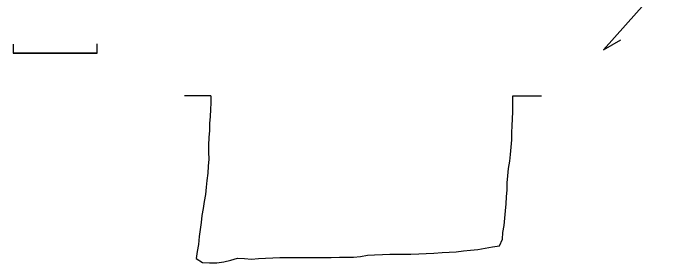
# Model space of a CAD drawing. Extents: x 0.1 to 15.9, y -3.2 to 14.4.
# Drawn here: x 0.1 to 15.94, y -3.16 to 2.9 of the extents above; entities that cross this region are included whole.
import ezdxf

# ---------------------------------------------------------------- set-up
doc = ezdxf.new("R2010")
doc.units = 0
doc.layers.add('LAYER1', color=7, linetype='CONTINUOUS')

msp = doc.modelspace()

# ---------------------------------------------------------------- linework, layer by layer
at = {"layer": 'LAYER1', "color": 7, "linetype": 'CONTINUOUS'}
for points in [[(15.943, 3.7414), (14.4055, 2.0118)], [(14.4055, 2.0118), (14.8278, 2.2483)], [(0.0981, 2.1473), (0.0981, 1.93)], [(2.1345, 1.93), (2.1345, 2.1495)], [(0.0981, 1.93), (2.1345, 1.93)], [(2.1345, 1.93), (0.0981, 1.93)], [(4.8915, 0.8929), (4.2501, 0.8929)], [(4.8915, 0.8929), (4.8915, 0.7251), (4.8803, 0.5573), (4.8729, 0.3895), (4.8617, 0.2217), (4.8579, 0.0501), (4.843, -0.1214), (4.8356, -0.3004), (4.8356, -0.4757), (4.8393, -0.6435), (4.8281, -0.8113), (4.8169, -0.9829), (4.7945, -1.1581), (4.7759, -1.3259), (4.7573, -1.4975), (4.7274, -1.6728), (4.705, -1.8406), (4.6752, -2.0084), (4.6566, -2.1837), (4.6305, -2.3515), (4.6081, -2.5193), (4.5932, -2.7132), (4.5596, -2.8847), (4.5372, -3.0525), (4.6864, -3.1495), (4.8542, -3.1607), (5.0369, -3.1607), (5.2048, -3.1309), (5.3726, -3.0973), (5.5329, -3.0414), (5.7045, -3.0563), (5.8723, -3.0675), (6.0475, -3.0563), (6.2191, -3.0414), (6.3906, -3.0339), (6.5622, -3.0302), (6.7412, -3.0302), (6.9276, -3.0264), (7.1178, -3.0264), (7.2894, -3.0264), (7.4646, -3.0264), (7.6324, -3.0264), (7.8077, -3.0302), (8.0054, -3.0227), (8.1806, -3.0227), (8.3484, -3.0227), (8.52, -3.0078), (8.6878, -2.9742), (8.8556, -2.963), (9.0532, -2.9556), (9.2285, -2.9519), (9.3963, -2.9481), (9.5641, -2.9481), (9.7357, -2.9444), (9.9296, -2.9407), (10.1123, -2.9332), (10.295, -2.922), (10.4964, -2.9108), (10.668, -2.9034), (10.8395, -2.8885), (11.0148, -2.8661), (11.1826, -2.8474), (11.3579, -2.8325), (11.5406, -2.8064), (11.7196, -2.7729), (11.8874, -2.7468), (11.9583, -2.5864), (11.9657, -2.4186), (11.9993, -2.2508), (12.0142, -2.0755), (12.0328, -1.9002), (12.0477, -1.725), (12.0589, -1.5572), (12.0701, -1.3893), (12.0739, -1.2178), (12.085, -1.0463), (12.1037, -0.871), (12.1335, -0.6957), (12.1484, -0.5279), (12.1708, -0.3564), (12.1857, -0.1774), (12.1857, 0.0021), (12.1932, 0.1657), (12.2044, 0.3335), (12.2118, 0.5013), (12.2118, 0.6692), (12.2081, 0.837), (12.2081, 0.8929)], [(12.2081, 0.8929), (12.9055, 0.8929)]]:
    msp.add_lwpolyline(points, dxfattribs=at)

doc.saveas('drawing.dxf')
